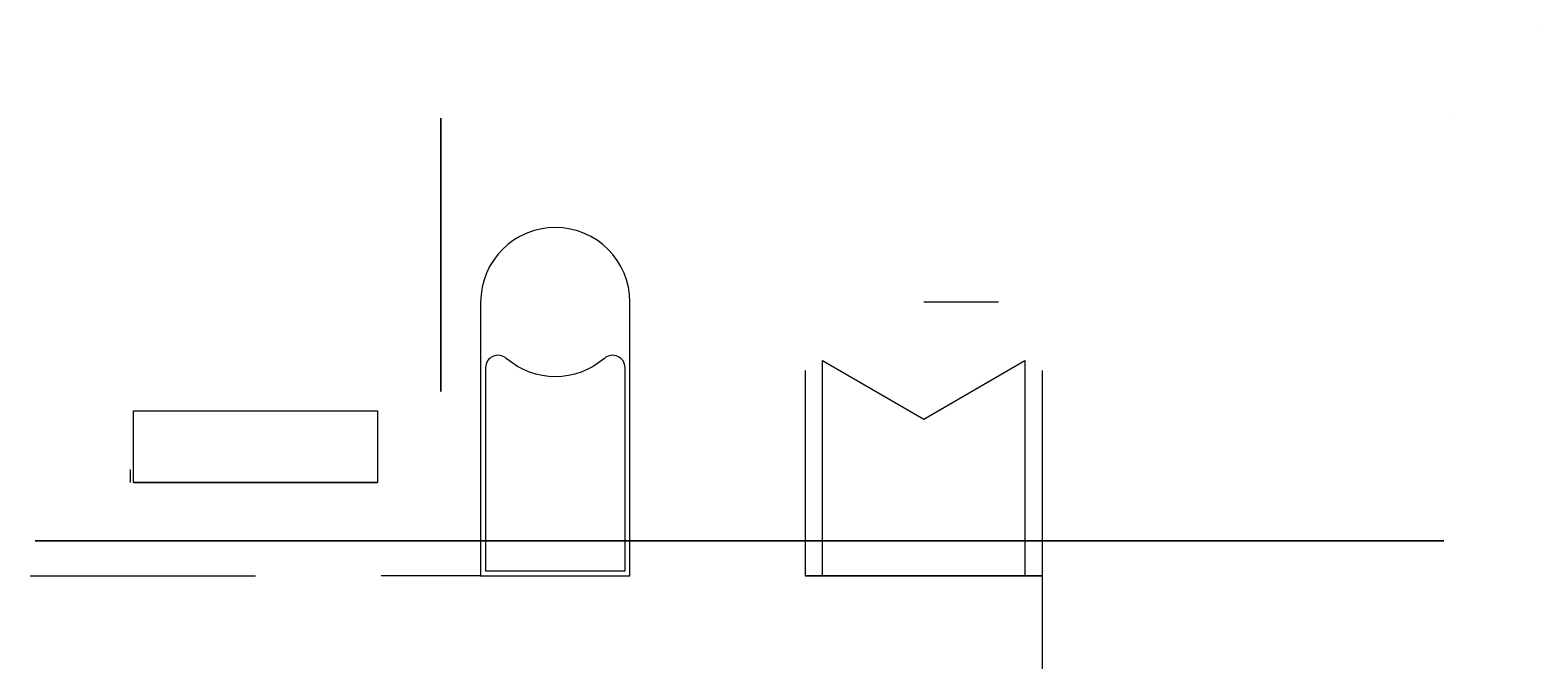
# Model space of a CAD drawing. Header units: millimetres. Extents: x -68 to 56, y -8 to 17.
# Drawn here: x -68 to -7.5, y -8.3 to 17.3 of the extents above; entities that cross this region are included whole.
import ezdxf

# ---------------------------------------------------------------- set-up
doc = ezdxf.new("R2010")
doc.units = ezdxf.units.MM
doc.header["$MEASUREMENT"] = 0

msp = doc.modelspace()

# ---------------------------------------------------------------- linework, layer by layer
at = {"extrusion": (-7.99361e-16, 1, -1.43255e-16)}
for p, q in [((-7.46447, 17.33553, 9.5), (-7.46447, 17.33553, 7)), ((-11.2, -3.2, 9.5), (-67.8, -3.2, 9.5))]:
    msp.add_line(p, q, dxfattribs=at)
at = {"extrusion": (2.67934e-15, 1, 0)}
msp.add_line((-11, 13.8, 9.5), (-11, 13.8, 7), dxfattribs=at)
at = {"extrusion": (-2.22045e-16, -1.38778e-16, -1)}
for p, q in [((-29.1, 6.4, -10.5), (-32.1, 6.4, -10.5)), ((-27.33686, 3.65, -10.5), (-27.33686, -8.34674, -10.5))]:
    msp.add_line(p, q, dxfattribs=at)
at = {"extrusion": (1.11022e-16, -1, -8.57523e-17)}
msp.add_line((-68, -4.6, 62), (-68, -4.6, -5), dxfattribs=at)
at = {"extrusion": (2.22045e-16, -1.38778e-16, -1)}
for p, q in [((-68, -4.6, 62), (-58.95, -4.6, 62)), ((-36.17032, -4.6, -10.5), (-28.12968, -4.6, -10.5))]:
    msp.add_line(p, q, dxfattribs=at)
msp.add_line((-49.9, -4.6, 65), (-53.9, -4.6, 65))
at = {"extrusion": (0, -2.39877e-16, -1)}
msp.add_line((-36.86314, -4.6, -10.5), (-27.33686, -4.6, -10.5), dxfattribs=at)
at = {"extrusion": (0, 0, -1)}
msp.add_line((-27.33686, -4.6, -10.5), (-36.86314, -4.6, -10.5), dxfattribs=at)
at = {"extrusion": (-2.42672e-16, 7.83766e-31, -1)}
msp.add_line((-35.1, -4.6, -5), (-34.90022, -4.60932, -5), dxfattribs=at)
at = {"extrusion": (1, -1.11022e-16, 2.22045e-16), "elevation": -51.5}
msp.add_lwpolyline([(13.8, 26), (2.8, 26), (2.8, 24), (13.8, 24)], close=True, dxfattribs=at)
at = {"elevation": 65}
for points in [[(-49.9, 6.4), (-49.9, -4.6), (-43.9, -4.6), (-43.9, 6.4, 1)], [(-49.7, 3.76182), (-49.7, -4.4), (-44.1, -4.4), (-44.1, 3.76182, 0.64372961), (-44.92857, 4.1387, -0.37470383), (-48.87143, 4.1387, 0.64372961)]]:
    msp.add_lwpolyline(points, format="xyb", close=True, dxfattribs=at)
at = {"extrusion": (-2.22045e-16, -1.38778e-16, -1), "elevation": 10.5}
msp.add_lwpolyline([(36.86314, 3.65), (36.86314, -4.6)], dxfattribs=at)
msp.add_lwpolyline([(36.17032, -4.6), (36.17032, 4.05), (32.1, 1.7), (28.02968, 4.05), (28.02968, -4.6)], close=True, dxfattribs=at)
at = {"elevation": 61.75}
msp.add_lwpolyline([(-54.05, 2.025), (-54.05, -0.85), (-63.85, -0.85), (-63.85, 2.025), (-54.05, 2.025)], dxfattribs=at)
at = {"extrusion": (-0.999992, 5.16591e-15, 0.004032), "elevation": 63.96433}
msp.add_lwpolyline([(0.35, -5.04459), (0.35, -6.39459)], dxfattribs=at)
at = {"extrusion": (-0.004032, 1.08037e-17, -0.999992), "elevation": 5.04459}
msp.add_lwpolyline([(63.96433, -0.35), (63.96433, -0.85)], dxfattribs=at)
at = {"elevation": 61.75}
msp.add_lwpolyline([(-63.85, -0.85), (-54.05, -0.85), (-54.05, -0.85), (-63.85, -0.85)], close=True, dxfattribs=at)
at = {"extrusion": (1.77636e-15, 1, 0), "elevation": -3.2}
for points in [[(47.8, -4.8), (39.5, -4.8), (39.5, 23.8), (47.8, 23.8)], [(27.1774, -4.8), (18.8774, -4.8), (18.8774, 23.8), (27.1774, 23.8)]]:
    msp.add_lwpolyline(points, close=True, dxfattribs=at)
msp.add_polyline3d([(-67.8, -3.2, 5.2), (-67.8, -3.2, 23.8), (-11.2, -3.2, 23.8), (-11.2, -3.2, -4.8), (-47.8, -3.2, -4.8), (-47.8, -3.2, 5.2)], close=True)

doc.saveas('drawing.dxf')
